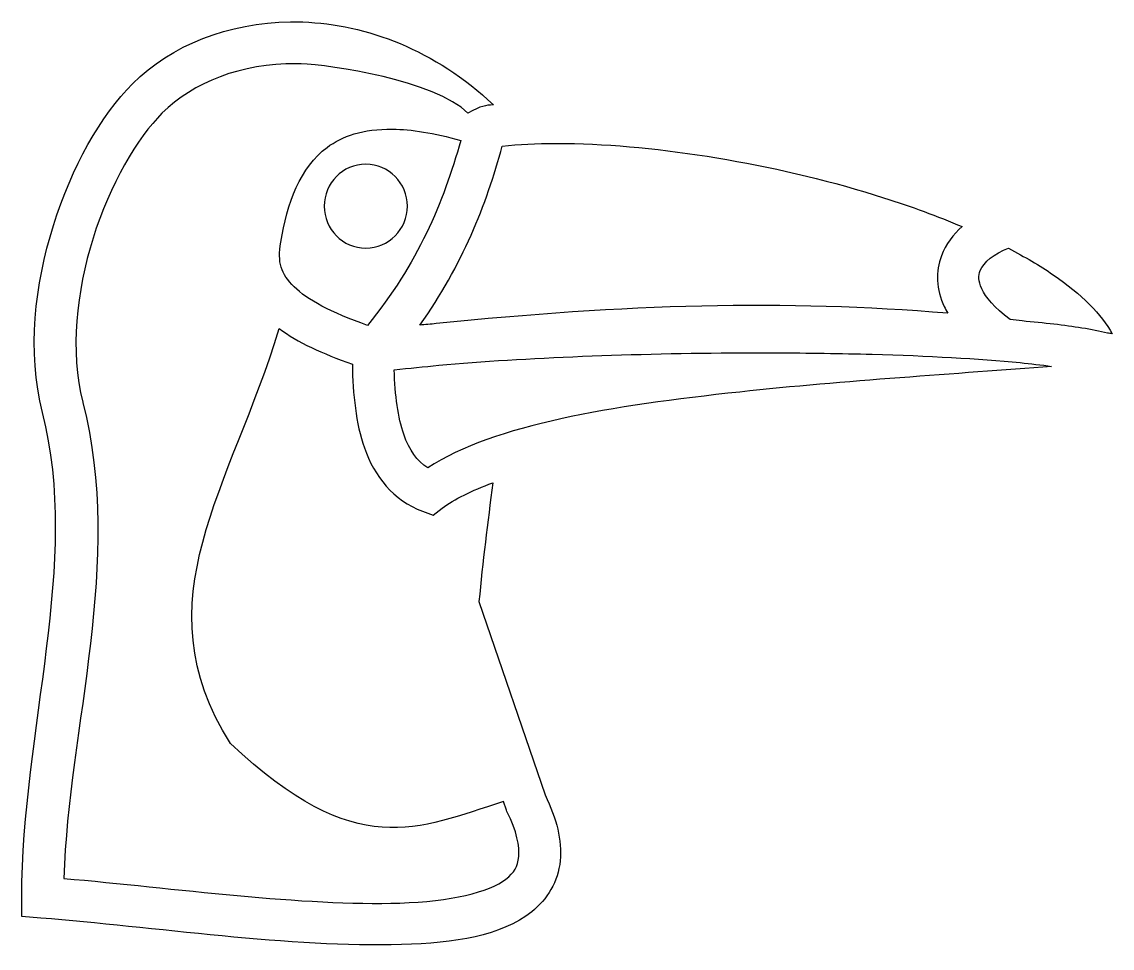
# Model space of a CAD drawing. Header units: centimetres. Extents: x -9.9 to 9.9, y -8.5 to 8.4.
import ezdxf

# ---------------------------------------------------------------- set-up
doc = ezdxf.new("R2010")
doc.units = ezdxf.units.CM
doc.header["$MEASUREMENT"] = 0
doc.layers.add('Layer 1', color=7, linetype='Continuous')

msp = doc.modelspace()

# ---------------------------------------------------------------- linework, layer by layer
at = {"layer": 'Layer 1'}
for points, knots in [([(-5.0473, 8.42516), (-6.17635, 8.4128), (-7.21516, 8.00222), (-7.92429, 7.2962), (-7.92429, 7.2962), (-8.5065, 6.71652), (-9.03297, 5.78089), (-9.37052, 4.7054), (-9.37052, 4.7054), (-9.70803, 3.62995), (-9.85069, 2.4145), (-9.56955, 1.29485), (-9.56955, 1.29485), (-9.56955, 1.29485), (-9.5693, 1.29367), (-9.5693, 1.29367), (-9.5693, 1.29367), (-9.5693, 1.29367), (-9.56896, 1.29249), (-9.56896, 1.29249), (-9.56896, 1.29249), (-8.8637, -1.44358), (-9.94624, -4.50662), (-9.94624, -7.55519), (-9.94624, -7.55519), (-9.94624, -7.55519), (-9.94624, -7.90582), (-9.94624, -7.90582), (-9.94624, -7.90582), (-9.94624, -7.90582), (-9.59667, -7.9334), (-9.59667, -7.9334), (-9.59667, -7.9334), (-7.59335, -8.09166), (-4.984, -8.48378), (-3.02205, -8.41816), (-3.02205, -8.41816), (-2.04105, -8.3854), (-1.20933, -8.26412), (-0.64432, -7.81895), (-0.64432, -7.81895), (-0.36188, -7.5963), (-0.16192, -7.26528), (-0.12481, -6.88653), (-0.12481, -6.88653), (-0.08855, -6.51786), (-0.18861, -6.12219), (-0.39861, -5.68559), (-0.39861, -5.68559), (-0.39861, -5.68559), (-1.60546, -2.15841), (-1.60546, -2.15841), (-1.60546, -2.15841), (-1.53867, -1.43405), (-1.44628, -0.7131), (-1.35266, 0.01168), (-1.35266, 0.01168), (-1.73829, -0.13072), (-2.05391, -0.28603), (-2.27896, -0.45478), (-2.27896, -0.45478), (-2.27896, -0.45478), (-2.44342, -0.57808), (-2.44342, -0.57808), (-2.44342, -0.57808), (-2.44342, -0.57808), (-2.63655, -0.50766), (-2.63655, -0.50766), (-2.63655, -0.50766), (-3.16829, -0.31381), (-3.51533, 0.13178), (-3.69488, 0.64774), (-3.69488, 0.64774), (-3.85234, 1.1002), (-3.90795, 1.61811), (-3.9155, 2.17759), (-3.9155, 2.17759), (-4.46874, 2.37089), (-4.91092, 2.5741), (-5.2513, 2.82677), (-5.2513, 2.82677), (-6.12839, -0.07902), (-7.79719, -2.13357), (-6.13801, -4.74769), (-6.13801, -4.74769), (-3.83758, -6.91453), (-2.72485, -6.30344), (-1.15958, -5.80661), (-1.15958, -5.80661), (-1.15958, -5.80661), (-1.1056, -5.96423), (-1.1056, -5.96423), (-1.1056, -5.96423), (-1.1056, -5.96423), (-1.09493, -5.98599), (-1.09493, -5.98599), (-1.09493, -5.98599), (-0.91251, -6.35656), (-0.86233, -6.63074), (-0.88021, -6.81248), (-0.88021, -6.81248), (-0.89809, -6.99422), (-0.96286, -7.10369), (-1.11424, -7.22294), (-1.11424, -7.22294), (-1.41688, -7.46144), (-2.12964, -7.62902), (-3.04747, -7.65967), (-3.04747, -7.65967), (-4.78184, -7.71765), (-7.1898, -7.38444), (-9.1792, -7.2105), (-9.1792, -7.2105), (-9.09668, -4.44614), (-8.08233, -1.43813), (-8.83342, 1.47948), (-8.83342, 1.47948), (-8.83342, 1.47948), (-8.83401, 1.48176), (-8.83401, 1.48176), (-8.83401, 1.48176), (-9.06707, 2.41253), (-8.95225, 3.50329), (-8.64636, 4.47801), (-8.64636, 4.47801), (-8.34014, 5.45336), (-7.83652, 6.31232), (-7.38878, 6.75803), (-7.38878, 6.75803), (-6.82276, 7.3216), (-5.93365, 7.66979), (-4.94789, 7.66064), (-4.94789, 7.66064), (-4.9161, 7.66034), (-4.88422, 7.65971), (-4.85217, 7.65866), (-4.85217, 7.65866), (-4.32275, 7.64137), (-2.40377, 7.35176), (-1.80621, 6.75837), (-1.80621, 6.75837), (-1.55489, 6.8998), (-1.49181, 6.89609), (-1.34245, 6.91199), (-1.34245, 6.91199), (-2.40867, 7.91306), (-3.65342, 8.37994), (-4.82038, 8.42211), (-4.82038, 8.42211), (-4.89641, 8.42485), (-4.97202, 8.42582), (-5.04724, 8.42498), (-5.04724, 8.42498), (-5.04724, 8.42498), (-5.0473, 8.42516), (-5.0473, 8.42516)], [0, 0, 0, 0, 0.025, 0.025, 0.025, 0.025, 0.05, 0.05, 0.05, 0.05, 0.075, 0.075, 0.075, 0.075, 0.1, 0.1, 0.1, 0.1, 0.125, 0.125, 0.125, 0.125, 0.15, 0.15, 0.15, 0.15, 0.175, 0.175, 0.175, 0.175, 0.2, 0.2, 0.2, 0.2, 0.225, 0.225, 0.225, 0.225, 0.25, 0.25, 0.25, 0.25, 0.275, 0.275, 0.275, 0.275, 0.3, 0.3, 0.3, 0.3, 0.325, 0.325, 0.325, 0.325, 0.35, 0.35, 0.35, 0.35, 0.375, 0.375, 0.375, 0.375, 0.4, 0.4, 0.4, 0.4, 0.425, 0.425, 0.425, 0.425, 0.45, 0.45, 0.45, 0.45, 0.475, 0.475, 0.475, 0.475, 0.5, 0.5, 0.5, 0.5, 0.525, 0.525, 0.525, 0.525, 0.55, 0.55, 0.55, 0.55, 0.575, 0.575, 0.575, 0.575, 0.6, 0.6, 0.6, 0.6, 0.625, 0.625, 0.625, 0.625, 0.65, 0.65, 0.65, 0.65, 0.675, 0.675, 0.675, 0.675, 0.7, 0.7, 0.7, 0.7, 0.725, 0.725, 0.725, 0.725, 0.75, 0.75, 0.75, 0.75, 0.775, 0.775, 0.775, 0.775, 0.8, 0.8, 0.8, 0.8, 0.825, 0.825, 0.825, 0.825, 0.85, 0.85, 0.85, 0.85, 0.875, 0.875, 0.875, 0.875, 0.9, 0.9, 0.9, 0.9, 0.925, 0.925, 0.925, 0.925, 0.95, 0.95, 0.95, 0.95, 1, 1, 1, 1]), ([(-3.18444, 6.46658), (-3.72516, 6.47333), (-4.10202, 6.3367), (-4.37653, 6.134), (-4.37653, 6.134), (-4.86471, 5.77355), (-5.1046, 5.11396), (-5.22217, 4.40182), (-5.22217, 4.40182), (-5.28331, 4.03099), (-5.22293, 3.83129), (-4.97591, 3.58671), (-4.97591, 3.58671), (-4.74504, 3.35816), (-4.30649, 3.11822), (-3.63994, 2.88525), (-3.63994, 2.88525), (-2.72595, 4.0065), (-2.25578, 5.12289), (-1.93791, 6.25962), (-1.93791, 6.25962), (-2.43014, 6.39962), (-2.8406, 6.46228), (-3.1844, 6.46658), (-3.1844, 6.46658), (-3.1844, 6.46658), (-3.18444, 6.46658), (-3.18444, 6.46658)], [0, 0, 0, 0, 0.125, 0.125, 0.125, 0.125, 0.25, 0.25, 0.25, 0.25, 0.375, 0.375, 0.375, 0.375, 0.5, 0.5, 0.5, 0.5, 0.625, 0.625, 0.625, 0.625, 0.75, 0.75, 0.75, 0.75, 1, 1, 1, 1]), ([(-0.21307, 6.20683), (-0.55606, 6.20497), (-0.87764, 6.18731), (-1.1804, 6.15834), (-1.1804, 6.15834), (-1.47283, 5.08415), (-1.90544, 3.98319), (-2.68377, 2.89045), (-2.68377, 2.89045), (-2.58881, 2.89973), (-2.48389, 2.90711), (-2.38585, 2.91584), (-2.38585, 2.91584), (1.03406, 3.26853), (4.00504, 3.35548), (6.94592, 3.10475), (6.94592, 3.10475), (6.92222, 3.14565), (6.90051, 3.18677), (6.88107, 3.2283), (6.88107, 3.2283), (6.73589, 3.53857), (6.72505, 3.87461), (6.82963, 4.15186), (6.82963, 4.15186), (6.91118, 4.36835), (7.04469, 4.54554), (7.20914, 4.68689), (7.20914, 4.68689), (6.76123, 4.87736), (6.27955, 5.05502), (5.77695, 5.21555), (5.77695, 5.21555), (3.95416, 5.79797), (1.85449, 6.1591), (0.13715, 6.20321), (0.13715, 6.20321), (0.01794, 6.20629), (-0.0987, 6.20743), (-0.21305, 6.20684), (-0.21305, 6.20684), (-0.21305, 6.20684), (-0.21307, 6.20683), (-0.21307, 6.20683)], [0, 0, 0, 0, 0.08333333, 0.08333333, 0.08333333, 0.08333333, 0.16666667, 0.16666667, 0.16666667, 0.16666667, 0.25, 0.25, 0.25, 0.25, 0.33333333, 0.33333333, 0.33333333, 0.33333333, 0.41666667, 0.41666667, 0.41666667, 0.41666667, 0.5, 0.5, 0.5, 0.5, 0.58333333, 0.58333333, 0.58333333, 0.58333333, 0.66666667, 0.66666667, 0.66666667, 0.66666667, 0.75, 0.75, 0.75, 0.75, 0.83333333, 0.83333333, 0.83333333, 0.83333333, 1, 1, 1, 1]), ([(-3.67085, 5.82656), (-3.25162, 5.82656), (-2.91183, 5.48361), (-2.91183, 5.06054), (-2.91183, 5.06054), (-2.91183, 4.63747), (-3.25162, 4.29447), (-3.67085, 4.29447), (-3.67085, 4.29447), (-4.09, 4.29447), (-4.42987, 4.63746), (-4.42987, 5.06049), (-4.42987, 5.06049), (-4.42987, 5.48352), (-4.09, 5.82647), (-3.67085, 5.82647), (-3.67085, 5.82647), (-3.67085, 5.82647), (-3.67085, 5.82656), (-3.67085, 5.82656)], [0, 0, 0, 0, 0.16666667, 0.16666667, 0.16666667, 0.16666667, 0.33333333, 0.33333333, 0.33333333, 0.33333333, 0.5, 0.5, 0.5, 0.5, 0.66666667, 0.66666667, 0.66666667, 0.66666667, 1, 1, 1, 1]), ([(8.0521, 4.29173), (7.80175, 4.20191), (7.59584, 4.03265), (7.53984, 3.88422), (7.53984, 3.88422), (7.50467, 3.79094), (7.4978, 3.70108), (7.56851, 3.55), (7.56851, 3.55), (7.63611, 3.40545), (7.79217, 3.20928), (8.08431, 2.9906), (8.08431, 2.9906), (8.15675, 2.98229), (8.22924, 2.97399), (8.30173, 2.96521), (8.30173, 2.96521), (8.70456, 2.92785), (9.08142, 2.88665), (9.39186, 2.8363), (9.39186, 2.8363), (9.56972, 2.80754), (9.71512, 2.77655), (9.85883, 2.74378), (9.85883, 2.74378), (9.88793, 2.73906), (9.91702, 2.73476), (9.94624, 2.72995), (9.94624, 2.72995), (9.75277, 3.08226), (9.39287, 3.45187), (8.86826, 3.80924), (8.86826, 3.80924), (8.62495, 3.97496), (8.35086, 4.13638), (8.05201, 4.29181), (8.05201, 4.29181), (8.05201, 4.29181), (8.0521, 4.29173), (8.0521, 4.29173)], [0, 0, 0, 0, 0.09090909, 0.09090909, 0.09090909, 0.09090909, 0.18181818, 0.18181818, 0.18181818, 0.18181818, 0.27272727, 0.27272727, 0.27272727, 0.27272727, 0.36363636, 0.36363636, 0.36363636, 0.36363636, 0.45454545, 0.45454545, 0.45454545, 0.45454545, 0.54545455, 0.54545455, 0.54545455, 0.54545455, 0.63636364, 0.63636364, 0.63636364, 0.63636364, 0.72727273, 0.72727273, 0.72727273, 0.72727273, 0.81818182, 0.81818182, 0.81818182, 0.81818182, 1, 1, 1, 1]), ([(3.792, 2.38418), (3.58917, 2.38477), (3.38516, 2.3846), (3.18048, 2.38376), (3.18048, 2.38376), (1.23308, 2.37554), (-0.7645, 2.29765), (-2.33948, 2.15761), (-2.33948, 2.15761), (-2.60872, 2.12978), (-2.87598, 2.10296), (-3.15147, 2.0718), (-3.15147, 2.0718), (-3.13692, 1.60795), (-3.08375, 1.20103), (-2.97803, 0.89742), (-2.97803, 0.89742), (-2.87345, 0.5971), (-2.7386, 0.40743), (-2.53847, 0.28683), (-2.53847, 0.28683), (-1.31235, 1.07874), (0.81473, 1.41567), (3.15336, 1.66851), (3.15336, 1.66851), (5.07719, 1.8764), (7.1201, 1.99814), (8.8419, 2.13657), (8.8419, 2.13657), (8.64982, 2.16314), (8.45838, 2.18228), (8.26686, 2.20581), (8.26686, 2.20581), (7.5067, 2.27707), (6.58604, 2.32962), (5.56819, 2.35761), (5.56819, 2.35761), (4.99757, 2.37338), (4.40039, 2.38215), (3.79208, 2.38409), (3.79208, 2.38409), (3.79208, 2.38409), (3.792, 2.38418), (3.792, 2.38418)], [0, 0, 0, 0, 0.08333333, 0.08333333, 0.08333333, 0.08333333, 0.16666667, 0.16666667, 0.16666667, 0.16666667, 0.25, 0.25, 0.25, 0.25, 0.33333333, 0.33333333, 0.33333333, 0.33333333, 0.41666667, 0.41666667, 0.41666667, 0.41666667, 0.5, 0.5, 0.5, 0.5, 0.58333333, 0.58333333, 0.58333333, 0.58333333, 0.66666667, 0.66666667, 0.66666667, 0.66666667, 0.75, 0.75, 0.75, 0.75, 0.83333333, 0.83333333, 0.83333333, 0.83333333, 1, 1, 1, 1])]:
    msp.add_open_spline(points, degree=3, knots=knots, dxfattribs=at)

doc.saveas('drawing.dxf')
